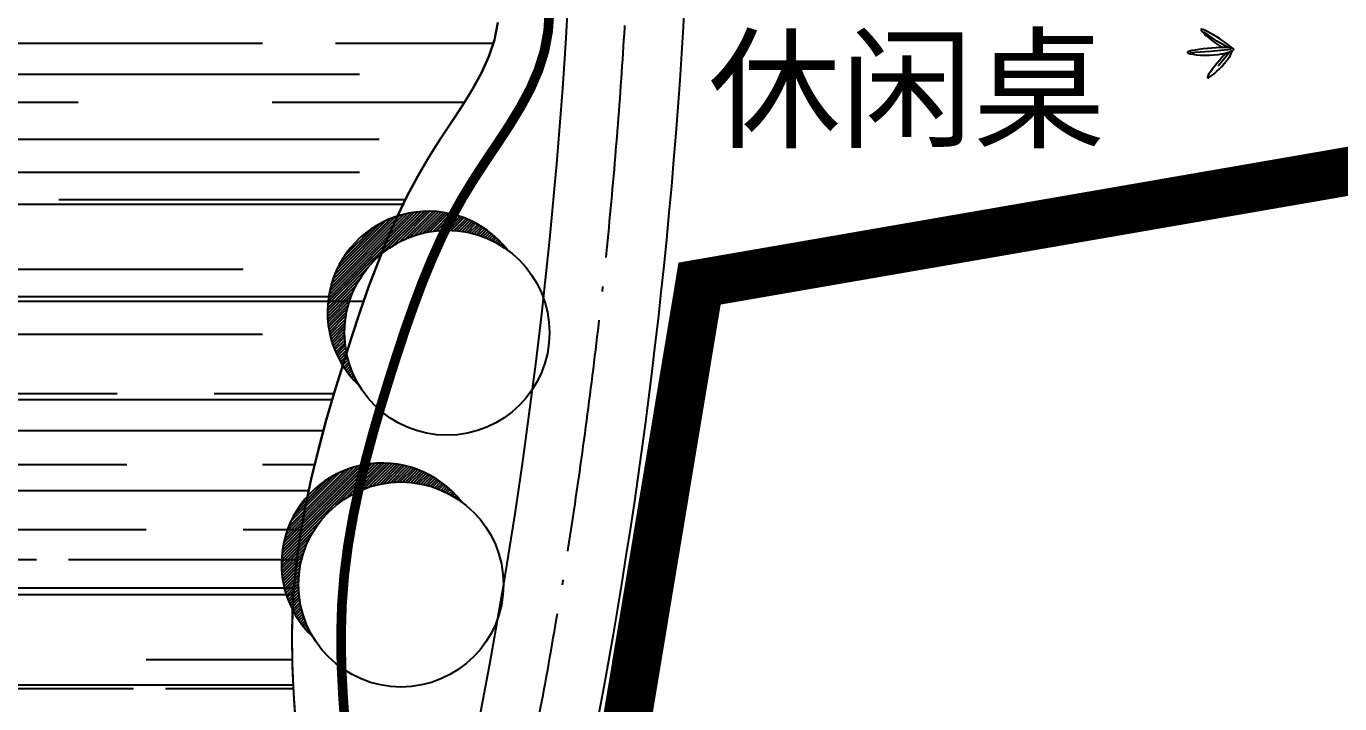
# Model space of a CAD drawing. Extents: x 302512 to 1034855, y -184136 to 410364.
# Drawn here: x 581738 to 595274, y 70985 to 77963 of the extents above; entities that cross this region are included whole.
import ezdxf
from ezdxf.enums import TextEntityAlignment as Align

# ---------------------------------------------------------------- set-up
doc = ezdxf.new("R2010")
doc.units = 0
doc.header["$MEASUREMENT"] = 0
doc.linetypes.add('ACAD_ISO04W100', pattern=[30.5, 24, -3, 0.5, -3])
doc.linetypes.add('DASHED2', pattern=[0.375, 0.25, -0.125])
for name, color, linetype in [('F', 5, 'Continuous'), ('PUB_TEXT', 7, 'Continuous'), ('WZ', 2, 'Continuous'), ('坐椅', 7, 'Continuous'), ('树', 80, 'Continuous'), ('树树', 104, 'Continuous'), ('水', 120, 'Continuous'), ('红线', 20, 'Continuous'), ('绿化', 97, 'Continuous'), ('绿地', 3, 'Continuous')]:
    doc.layers.add(name, color=color, linetype=linetype)
doc.styles.add('-黑体', font='', dxfattribs={"width": 0.8})
doc.styles.add('DIM_FONT', font='SIMPLEX.shx', dxfattribs={"width": 0.8})
doc.styles.get('-黑体').set_extended_font_data('黑体')

# ---------------------------------------------------------------- blocks, each defined once
blk = doc.blocks.new('_F43BVI')
at = {"layer": '绿地'}
for p, q in [((0.6405, -1.4234), (0.632, -1.4284)), ((0.6438, -1.4218), (0.6405, -1.4234)), ((0.6585, -1.4253), (0.6549, -1.4226)), ((0.5947, -1.475), (0.539, -1.5152)), ((0.5634, -1.4815), (0.5522, -1.4916)), ((0.5754, -1.4711), (0.5634, -1.4815)), ((0.5877, -1.461), (0.5754, -1.4711)), ((0.5998, -1.4514), (0.5877, -1.461)), ((0.6367, -1.437), (0.5947, -1.475)), ((0.5951, -1.4871), (0.6079, -1.4773)), ((0.6114, -1.4426), (0.5998, -1.4514)), ((0.6079, -1.4773), (0.6195, -1.4674)), ((0.6222, -1.4349), (0.6114, -1.4426)), ((0.6195, -1.4674), (0.6292, -1.4581)), ((0.632, -1.4284), (0.6222, -1.4349)), ((0.649, -1.427), (0.6287, -1.5152)), ((0.6559, -1.4514), (0.6574, -1.4545)), ((0.6561, -1.4352), (0.6758, -1.4642)), ((0.6574, -1.4545), (0.6636, -1.4662)), ((0.6652, -1.4317), (0.6585, -1.4253)), ((0.6636, -1.4662), (0.6708, -1.4789)), ((0.6728, -1.4399), (0.6652, -1.4317)), ((0.6708, -1.4789), (0.6787, -1.4921)), ((0.6809, -1.4499), (0.6728, -1.4399)), ((0.6758, -1.4642), (0.7, -1.5025)), ((0.6892, -1.4614), (0.6809, -1.4499)), ((0.6976, -1.4742), (0.6892, -1.4614)), ((0.7056, -1.4881), (0.6976, -1.4742)), ((0.5281, -1.5167), (0.5249, -1.5218)), ((0.5249, -1.5218), (0.525, -1.5246)), ((0.525, -1.5246), (0.5287, -1.5248)), ((0.534, -1.5096), (0.5281, -1.5167)), ((0.5287, -1.5248), (0.5355, -1.5227)), ((0.5422, -1.5012), (0.534, -1.5096)), ((0.5355, -1.5227), (0.5448, -1.5184)), ((0.5522, -1.4916), (0.5422, -1.5012)), ((0.5448, -1.5184), (0.5561, -1.5124)), ((0.5561, -1.5124), (0.5686, -1.505)), ((0.5686, -1.505), (0.5818, -1.4964)), ((0.5818, -1.4964), (0.5951, -1.4871)), ((0.6287, -1.5152), (0.6065, -1.6011)), ((0.6787, -1.4921), (0.6872, -1.5056)), ((0.6872, -1.5056), (0.6959, -1.5188)), ((0.6959, -1.5188), (0.7045, -1.5313)), ((0.7045, -1.5313), (0.7126, -1.5424)), ((0.7131, -1.5025), (0.7056, -1.4881)), ((0.7199, -1.5168), (0.7131, -1.5025)), ((0.7256, -1.5302), (0.7199, -1.5168)), ((0.7301, -1.5421), (0.7256, -1.5302)), ((0.7126, -1.5424), (0.72, -1.5517)), ((0.72, -1.5517), (0.7261, -1.5585)), ((0.7261, -1.5585), (0.7308, -1.5623)), ((0.7331, -1.5519), (0.7301, -1.5421)), ((0.7308, -1.5623), (0.7336, -1.5626)), ((0.7343, -1.559), (0.7331, -1.5519)), ((0.7336, -1.5626), (0.7343, -1.559))]:
    blk.add_line(p, q, dxfattribs=at)
blk.add_lwpolyline([(0.6163, -1.5048), (0.6119, -1.5234), (0.608, -1.542), (0.6047, -1.5599), (0.6021, -1.5763), (0.6004, -1.5903), (0.5999, -1.6013), (0.6006, -1.6085), (0.6027, -1.6111), (0.6064, -1.6087), (0.6113, -1.6017), (0.6171, -1.5908), (0.6235, -1.5769), (0.6301, -1.5607), (0.6365, -1.5429), (0.6424, -1.5244), (0.6474, -1.5058), (0.6513, -1.4878), (0.654, -1.471), (0.6557, -1.4556), (0.6563, -1.4422), (0.656, -1.4311), (0.6549, -1.4226), (0.653, -1.4172), (0.6504, -1.4152), (0.6472, -1.417), (0.6435, -1.4222), (0.6393, -1.4305), (0.6349, -1.4415), (0.6302, -1.4549), (0.6255, -1.4701), (0.6208, -1.4869)], close=True, dxfattribs=at)
at = {"style": 'DIM_FONT', "width": 0.7, "flags": 9}
for tag in ['YSIZE', 'XSIZE']:
    blk.add_attdef(tag, (0, 0), '', height=0.5, dxfattribs=at)
blk = doc.blocks.new('ZU')
at = {"layer": '绿地', "xscale": 1.5, "yscale": 1.5, "zscale": 0.001, "rotation": 260.5308552460376}
blk.add_blockref('_F43BVI', (-0.8522, 0.1655), dxfattribs=at)
blk = doc.blocks.new('A$C0B5A7686')
at = {"layer": '树', "linetype": 'ByBlock', "xscale": 640, "yscale": 640, "zscale": 640, "rotation": 151.15692544915}
blk.add_blockref('ZU', (642.8, 1492.6), dxfattribs=at)
blk = doc.blocks.new('A$C750B0621')
at = {"layer": '树'}
blk.add_blockref('A$C0B5A7686', (0, 0), dxfattribs=at)
blk = doc.blocks.new('A$C5AB93D8E')
at = {"layer": '绿化', "xscale": 0.8, "yscale": 0.8, "zscale": 0.8}
blk.add_blockref('A$C750B0621', (0, 0), dxfattribs=at)
blk = doc.blocks.new('A$C68DB62A4')
at = {"layer": '绿化', "rotation": 236.3690562220917}
blk.add_blockref('A$C5AB93D8E', (801.7, 2393.5), dxfattribs=at)
blk = doc.blocks.new('_F37GYG')
at = {"layer": '绿化', "linetype": 'ByBlock', "xscale": 0.2867748092958204, "yscale": 0.2867748092958204, "zscale": 0.2867748092958204}
blk.add_blockref('A$C68DB62A4', (-306.1, -300.5), dxfattribs=at)
at = {"style": 'DIM_FONT', "width": 0.8, "flags": 9}
for tag in ['YSIZE', 'XSIZE']:
    blk.add_attdef(tag, (0, 0), '', height=0.5, dxfattribs=at)
blk = doc.blocks.new('*U8')
at = {"color": 0}
for p, q in [((-242.2, 408.4), (-73.5, 577.1)), ((-208.9, 427.5), (-59.4, 577)), ((-558.7, 120.2), (-102.9, 575.9)), ((-557.3, 135.6), (-118.4, 574.6)), ((-555.4, 151.7), (-134.5, 572.6)), ((-552.9, 168.4), (-151.2, 570.1)), ((-549.6, 185.8), (-168.6, 566.8)), ((-545.4, 204.1), (-186.9, 562.6)), ((-540.2, 223.5), (-206.3, 557.4)), ((-533.6, 244.2), (-227, 550.8)), ((-525.4, 266.6), (-249.4, 542.6)), ((-514.8, 291.3), (-274.1, 532)), ((-500.6, 319.6), (-302.4, 517.8)), ((-292.1, 372.6), (-88, 576.7)), ((-181.3, 440.9), (-45.7, 576.6)), ((-157, 451.1), (-32.3, 575.8)), ((-134.9, 459.1), (-19.3, 574.6)), ((-114.4, 465.4), (-6.6, 573.2)), ((-95.1, 470.5), (5.8, 571.5)), ((-76.9, 474.6), (17.9, 569.4)), ((-59.5, 477.9), (29.8, 567.2)), ((-42.8, 480.4), (41.4, 564.7)), ((-26.8, 482.3), (52.8, 561.9)), ((-11.4, 483.6), (63.9, 558.9)), ((3.6, 484.4), (74.9, 555.7)), ((18.1, 484.8), (85.6, 552.3)), ((32.2, 484.8), (96.1, 548.7)), ((45.9, 484.3), (106.5, 544.9)), ((59.3, 483.6), (116.6, 540.9)), ((72.3, 482.5), (126.6, 536.7)), ((85.1, 481), (136.4, 532.4)), ((97.5, 479.3), (146, 527.8)), ((109.7, 477.4), (155.4, 523.1)), ((121.6, 475.1), (164.7, 518.3)), ((133.3, 472.7), (173.8, 513.2)), ((-479.8, 354.6), (-337.4, 497)), ((144.7, 470), (182.8, 508)), ((155.9, 467), (191.5, 502.7)), ((166.9, 463.9), (200.2, 497.2)), ((177.7, 460.5), (208.7, 491.5)), ((188.2, 456.9), (217, 485.7)), ((198.6, 453.2), (225.2, 479.7)), ((208.8, 449.3), (233.2, 473.6)), ((218.9, 445.1), (241.1, 467.3)), ((228.7, 440.8), (248.8, 460.9)), ((238.4, 436.4), (256.4, 454.4)), ((-430, 418.5), (-401.3, 447.2)), ((247.9, 431.7), (263.8, 447.7)), ((257.2, 426.9), (271.1, 440.8)), ((266.4, 421.9), (278.3, 433.9)), ((275.4, 416.8), (285.3, 426.7)), ((284.2, 411.5), (292.2, 419.5)), ((292.9, 406.1), (298.9, 412)), ((301.5, 400.5), (305.5, 404.5)), ((309.9, 394.7), (311.9, 396.8)), ((318.1, 388.9), (318.2, 388.9)), ((-559.5, 105.2), (-364.2, 300.5)), ((-559.9, 90.7), (-400, 250.6)), ((-559.8, 76.6), (-419.1, 217.3)), ((-559.4, 62.9), (-432.5, 189.7)), ((-558.6, 49.6), (-442.7, 165.4)), ((-557.4, 36.6), (-450.6, 143.3)), ((-556, 23.9), (-457, 122.8)), ((-554.2, 11.4), (-462.1, 103.6)), ((-552.2, -0.7), (-466.2, 85.3)), ((-550, -12.6), (-469.5, 67.9)), ((-547.4, -24.2), (-472, 51.3)), ((-544.7, -35.6), (-473.9, 35.2)), ((-541.7, -46.7), (-475.2, 19.8)), ((-538.5, -57.7), (-476, 4.8)), ((-535.1, -68.4), (-476.4, -9.7)), ((-531.5, -78.9), (-476.3, -23.8)), ((-527.7, -89.3), (-475.9, -37.5)), ((-523.7, -99.4), (-475.1, -50.9)), ((-519.5, -109.4), (-474, -63.9)), ((-515.1, -119.2), (-472.6, -76.6)), ((-510.6, -128.8), (-470.9, -89.1)), ((-505.9, -138.2), (-469, -101.3)), ((-501, -147.5), (-466.7, -113.2)), ((-496, -156.6), (-464.2, -124.8)), ((-490.8, -165.5), (-461.5, -136.3)), ((-485.5, -174.3), (-458.6, -147.5)), ((-479.9, -183), (-455.4, -158.5)), ((-474.3, -191.4), (-452.1, -169.2)), ((-468.5, -199.8), (-448.5, -179.8)), ((-462.5, -207.9), (-444.8, -190.2)), ((-456.4, -216), (-440.8, -200.4)), ((-450.1, -223.9), (-436.7, -210.4)), ((-443.7, -231.6), (-432.4, -220.3)), ((-437.2, -239.2), (-427.9, -229.9)), ((-430.5, -246.6), (-423.3, -239.4)), ((-423.6, -253.9), (-418.5, -248.8)), ((-416.6, -261.1), (-413.5, -258)), ((-409.5, -268.1), (-408.4, -267))]:
    blk.add_line(p, q, dxfattribs=at)
blk = doc.blocks.new('M_F0')
blk.add_circle((0, 0), 500)
blk.add_arc((-92.1, 100.8), 491.4, 38.06531, 226.71646)
blk.add_blockref('*U8', (-23.6, 15.2))
at = {"width": 0.8, "flags": 9}
for tag in ['XSIZE', 'YSIZE']:
    blk.add_attdef(tag, (0, 0), '', height=0.5, dxfattribs=at)

msp = doc.modelspace()

# ---------------------------------------------------------------- hatches: boundary and pattern name
at = {"layer": '水'}
h = msp.add_hatch(dxfattribs=at)
h.set_pattern_fill('AR-RROOF,_O', color=256, scale=1000)
h.set_pattern_definition([(0, (509471.5, -11821.7), (2200, 1000), [15000, -2000, 5000, -1000]), (0, (510801.5, -11321.7), (-1000, 1330), [3000, -330, 6000, -750]), (0, (509971.5, -10971.7), (5200, 670), [8000, -1400, 4000, -1000])])
h.paths.add_polyline_path([(573399, 98677), (571845, 98748), (570395, 97968), (569708, 96710), (569440, 94988), (568209, 93488), (567783, 92074), (567861, 90085), (567496, 88530), (568117, 86841), (570028, 87543), (570166, 87167), (568255, 86465), (568936, 84612), (570863, 85320), (571001, 84944), (569074, 84236), (569724, 82344), (571637, 82926), (571753, 82543), (569856, 81933), (570421, 80075), (572344, 80659), (572461, 80276), (570583, 79673), (571089, 77999), (574240, 78938), (574762, 80904), (574509, 80968), (573926, 83456), (572909, 85317), (572635, 87520), (573853, 89095), (573756, 91404), (573254, 92676), (573641, 94143), (573233, 96179), (573913, 97160)])
h.paths.add_polyline_path([(576485, 80102), (576524, 80214), (576559, 80300), (576593, 80368), (576630, 80423), (576671, 80473), (576720, 80524), (576780, 80585), (576853, 80660), (576941, 80757), (577043, 80871), (577158, 80999), (577284, 81135), (577420, 81275), (577564, 81414), (577714, 81547), (577868, 81670), (578027, 81779), (578188, 81872), (578351, 81949), (578518, 82009), (578686, 82052), (578857, 82076), (579029, 82083), (579203, 82070), (579378, 82038), (579555, 81992), (579732, 81935), (579909, 81874), (580086, 81812), (580262, 81756), (580438, 81709), (580612, 81677), (580785, 81663), (580957, 81665), (581130, 81681), (581304, 81706), (581482, 81737), (581663, 81772), (581850, 81806), (582043, 81837), (582243, 81861), (582450, 81877), (582664, 81885), (582885, 81882), (583111, 81869), (583343, 81844), (583581, 81806), (583823, 81755), (584070, 81689), (584317, 81610), (584562, 81516), (584801, 81409), (585031, 81290), (585247, 81158), (585447, 81015), (585626, 80860), (585783, 80694), (585918, 80519), (586034, 80336), (586134, 80147), (586221, 79952), (586296, 79754), (586362, 79554), (586422, 79353), (586477, 79152), (586527, 78954), (586567, 78757), (586597, 78562), (586614, 78371), (586616, 78184), (586599, 78001), (586563, 77824), (586505, 77651), (586429, 77483), (586337, 77315), (586233, 77147), (586121, 76976), (586005, 76799), (585887, 76615), (585772, 76421), (585663, 76216), (585559, 75999), (585459, 75772), (585363, 75533), (585270, 75285), (585180, 75027), (585091, 74759), (585003, 74483), (584916, 74198), (584830, 73905), (584750, 73605), (584675, 73299), (584610, 72987), (584555, 72670), (584513, 72348), (584486, 72023), (584476, 71695), (584479, 71364), (584494, 71033), (584516, 70702), (584544, 70372), (584572, 70044), (584599, 69720), (584622, 69399), (584637, 69083), (584642, 68772), (584638, 68463), (584623, 68156), (584596, 67849), (584555, 67542), (584501, 67233), (584431, 66921), (584345, 66606), (584244, 66289), (584127, 65971), (583997, 65656), (583853, 65346), (583697, 65042), (583529, 64747), (583350, 64463), (583160, 64192), (582960, 63936), (582750, 63695), (582529, 63472), (582297, 63268), (582055, 63083), (581801, 62921), (581537, 62781), (581262, 62666), (580976, 62574), (580679, 62505), (580373, 62460), (580057, 62436), (579731, 62433), (579397, 62451), (579054, 62490), (578704, 62547), (578349, 62622), (577996, 62709), (577647, 62808), (577308, 62914), (576983, 63025), (576677, 63137), (576393, 63249), (576136, 63357), (575904, 63463), (575695, 63570), (575508, 63680), (575341, 63795), (575193, 63919), (575060, 64052), (574942, 64199), (574837, 64359), (574746, 64529), (574671, 64701), (574613, 64870), (574574, 65029), (574554, 65172), (574557, 65293), (574583, 65385), (574633, 65444), (574705, 65475), (574797, 65482), (574906, 65472), (575031, 65450), (575168, 65422), (575314, 65394), (575469, 65372), (575629, 65360), (575794, 65361), (575967, 65375), (576146, 65403), (576333, 65446), (576529, 65504), (576734, 65580), (576949, 65673), (577174, 65785), (577405, 65911), (577638, 66050), (577867, 66198), (578090, 66352), (578301, 66508), (578495, 66664), (578669, 66816), (578819, 66962), (578946, 67104), (579054, 67243), (579146, 67384), (579225, 67527), (579294, 67676), (579356, 67833), (579413, 68001), (579469, 68182), (579524, 68375), (579577, 68581), (579629, 68800), (579680, 69030), (579728, 69272), (579775, 69525), (579820, 69789), (579862, 70064), (579901, 70346), (579936, 70634), (579967, 70925), (579992, 71215), (580010, 71502), (580022, 71784), (580025, 72058), (580018, 72322), (579996, 72581), (579954, 72843), (579886, 73112), (579786, 73397), (579649, 73703), (579468, 74037), (579239, 74406), (578958, 74812), (578638, 75250), (578294, 75709), (577942, 76180), (577595, 76653), (577270, 77119), (576983, 77567), (576747, 77989), (576575, 78376), (576461, 78727), (576396, 79043), (576371, 79323), (576376, 79569), (576404, 79780), (576443, 79958)])
h.paths.add_polyline_path([(575766, 78238), (580645, 78238), (580645, 80229), (575766, 80229)], flags=25)

# ---------------------------------------------------------------- linework, layer by layer
msp.add_lwpolyline([(586599, 78001), (586563, 77824), (586505, 77651), (586429, 77483), (586337, 77315), (586233, 77147), (586121, 76976), (586005, 76799), (585887, 76615), (585772, 76421), (585663, 76216), (585559, 75999), (585459, 75772), (585363, 75533), (585270, 75285), (585180, 75027), (585091, 74759), (585003, 74483), (584916, 74198), (584830, 73905), (584750, 73605), (584675, 73299), (584610, 72987), (584555, 72670), (584513, 72348), (584486, 72023), (584476, 71695), (584479, 71364), (584494, 71033), (584516, 70702)])
at = {"layer": 'F'}
for points in [[(587255, 85393, -0.151305), (579902, 53468, -0.151305)], [(588458, 85395, -0.156639), (580291, 51777, -0.156639)]]:
    msp.add_lwpolyline(points, format="xyb", dxfattribs=at)
at = {"layer": 'F', "const_width": 100}
msp.add_lwpolyline([(585024, 70756), (585002, 71071), (584986, 71384), (584982, 71695), (584991, 72003), (585015, 72310), (585054, 72614), (585106, 72914), (585168, 73210), (585239, 73501), (585315, 73785), (585396, 74063), (585479, 74333), (585563, 74596), (585647, 74849), (585734, 75095), (585823, 75332), (585917, 75561), (586016, 75781), (586121, 75994), (586234, 76198), (586354, 76393), (586478, 76583), (586603, 76769), (586723, 76952), (586834, 77135), (586934, 77321), (587016, 77511), (587078, 77706), (587116, 77910), (587131, 78121)], dxfattribs=at)
at = {"layer": 'F'}
msp.add_lwpolyline([(584519, 70761), (584496, 71082), (584481, 71403), (584477, 71724), (584487, 72043), (584513, 72362), (584555, 72678), (584610, 72992), (584675, 73301), (584750, 73606), (584830, 73905), (584916, 74198), (585003, 74483), (585091, 74759), (585180, 75027), (585270, 75285), (585363, 75533), (585459, 75772), (585559, 75999), (585663, 76216), (585772, 76421), (585887, 76615), (586005, 76799), (586121, 76976), (586233, 77147), (586337, 77315), (586429, 77483), (586505, 77651), (586563, 77824), (586599, 78001)], dxfattribs=at)
at = {"layer": 'PUB_TEXT', "linetype": 'DASHED2', "ltscale": 11501}
msp.add_lwpolyline([(604462, 30529, 500, 500, 0), (605477, 35173, 500, 500, 0), (597777, 37953, 500, 500, 0), (583760, 45744, 500, 500, 0), (588677, 75313, 500, 500, 0), (624087, 81443, 500, 500, 0), (623207, 89713, 500, 500, 0), (621577, 90243, 500, 500, 0), (632197, 129823, 500, 500, 0), (637237, 134103, 500, 500, 0), (638997, 147563, 500, 500, 0), (679157, 151273, 500, 500, 0)], format="xyseb", dxfattribs=at)
at = {"layer": '红线', "linetype": 'ACAD_ISO04W100', "ltscale": 100}
msp.add_lwpolyline([(587856, 85394, -0.154085), (580090, 52605, -0.154085)], format="xyb", dxfattribs=at)

# ---------------------------------------------------------------- block references
at = {"layer": '坐椅', "xscale": 10.78272, "yscale": 10.78272, "zscale": 10.78272}
msp.add_blockref('_F37GYG', (596845, 79838, -116953), dxfattribs=at)
at = {"layer": '树树', "xscale": 2.112000000000001, "yscale": 2.112000000000001, "zscale": 2.112000000000001}
for p in [(586074, 74807), (585600, 72213)]:
    msp.add_blockref('M_F0', p, dxfattribs=at)

# ---------------------------------------------------------------- texts
at = {"layer": 'WZ', "style": '-黑体'}
msp.add_text('休闲桌', height=1000, dxfattribs=at).set_placement((590814, 77334), align=Align.MIDDLE)

doc.saveas('drawing.dxf')
